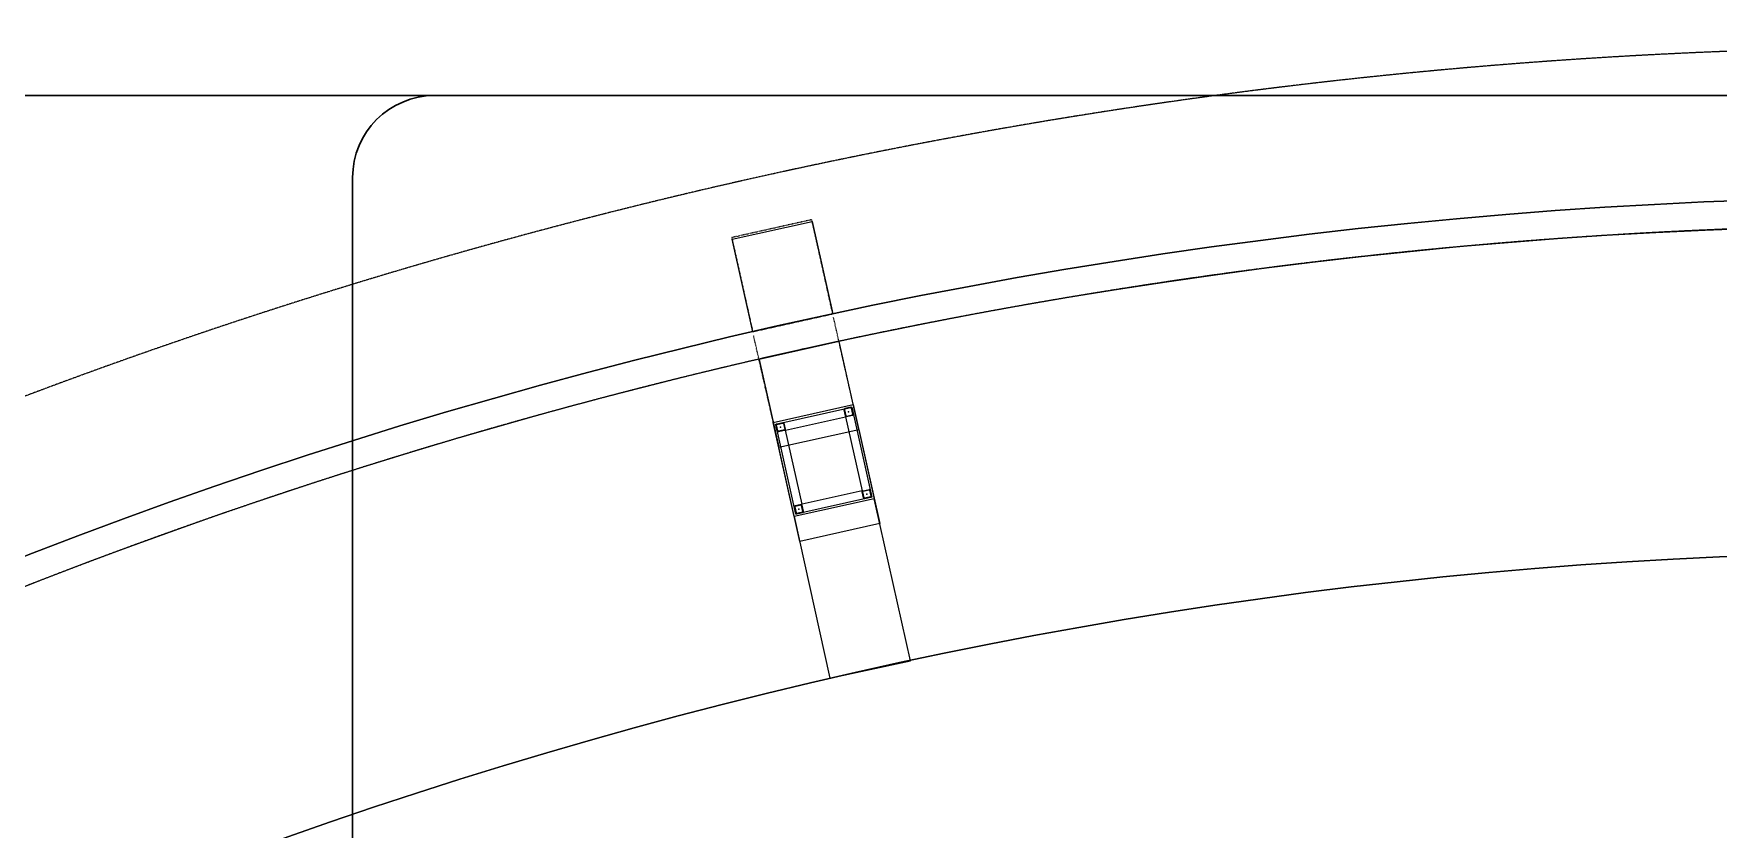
# Model space of a CAD drawing. Extents: x -2749 to 23780, y -1311 to 8245.
# Drawn here: x 3159 to 3982, y 1943 to 2331 of the extents above; entities that cross this region are included whole.
import ezdxf

# ---------------------------------------------------------------- set-up
doc = ezdxf.new("R2010")
doc.units = 0
doc.header["$MEASUREMENT"] = 0
doc.linetypes.add('DOT2', pattern=[0.125, 0, -0.125])
doc.linetypes.add('HIDDEN', pattern=[0.375, 0.25, -0.125])
doc.layers.get('0').update_dxf_attribs({"color": 9, "lineweight": 9})
for name, color, linetype, lineweight in [('06C', 9, 'Continuous', 9), ('06D', 9, 'Continuous', 9), ('10', 9, 'Continuous', 9), ('11', 9, 'Continuous', 9), ('20', 9, 'DOT2', 9), ('30', 251, 'Continuous', 9), ('35', 9, 'Continuous', 9), ('40', 9, 'Continuous', 9), ('40B', 9, 'Continuous', 9), ('E-MODÜL HATTI', 6, 'Continuous', 30)]:
    doc.layers.add(name, color=color, linetype=linetype, lineweight=lineweight)

# ---------------------------------------------------------------- blocks, each defined once
blk = doc.blocks.new('Prf-40x40')
for points in [[(1.5, -2), (-1.5, -2, -0.414214), (-2, -1.5), (-2, 1.5, -0.414214), (-1.5, 2), (1.5, 2, -0.414214), (2, 1.5), (2, -1.5, -0.414214)], [(1.5, -1.7), (-1.5, -1.7, -0.414214), (-1.7, -1.5), (-1.7, 1.5, -0.414214), (-1.5, 1.7), (1.5, 1.7, -0.414214), (1.7, 1.5), (1.7, -1.5, -0.414214)]]:
    blk.add_lwpolyline(points, format="xyb", close=True)
blk.add_point((0, 0))
blk = doc.blocks.new('p-kolon_egik')
blk.add_lwpolyline([(-20.17, -107.25), (20, -107.51)])
at = {"layer": '06C'}
blk.add_lwpolyline([(20, -26.5), (-20, -26.5), (-20.17, -107.25), (20, -107.51), (19.98, -30.3)], close=True, dxfattribs=at)
at = {"layer": '06D'}
blk.add_lwpolyline([(-15, 15.5), (15, 15.5), (15, -21.5), (-15, -21.5)], close=True, dxfattribs=at)
at = {"layer": '11'}
for points in [[(-20, 20.5), (20, 20.5), (20, -26.5), (-20, -26.5)], [(-19, 19.5), (19, 19.5), (19, -25.5), (-19, -25.5)]]:
    blk.add_lwpolyline(points, close=True, dxfattribs=at)
at = {"layer": '20', "lineweight": 0}
blk.add_lwpolyline([(19.84, 112.91), (-20.16, 112.91), (-20.16, 65.91), (19.84, 65.91)], close=True, dxfattribs=at)
for points in [[(-20, 20.5), (-20.17, 64.09)], [(20, 20.5), (19.83, 64.09)]]:
    blk.add_lwpolyline(points, dxfattribs=at)
at = {"layer": '10'}
for p, rotation in [((-17, 17.51), 359.9650747013309), ((17, -23.5), 180.0000000001621)]:
    blk.add_blockref('Prf-40x40', p, dxfattribs=dict(at, rotation=rotation))
at = {"layer": '10', "xscale": -1}
for p, rotation in [((17, 17.5), 6.84519e-11), ((-17, -23.51), 180.0349252988997)]:
    blk.add_blockref('Prf-40x40', p, dxfattribs=dict(at, rotation=rotation))
blk = doc.blocks.new('p-zemin kat')
at = {"layer": '20', "linetype": 'HIDDEN', "lineweight": 0}
blk.add_arc((4088.57, -323.37), 2647.53, 80.45701, 156.55486, dxfattribs=at)
at = {"layer": '40'}
blk.add_lwpolyline([(1851.16, 326.92), (3319.5, 326.92), (3319.5, 343), (3280.52, 343), (3280.5, 427), (3319.5, 427), (3319.5, 570), (4025.5, 570), (4025.5, 427), (4064.5, 427), (4064.5, 343), (3980.5, 343), (3980.5, 326.92), (4680.5, 326.92), (4680.5, 427), (4780.58, 427), (4780.58, 1901.49, 0.054196), (4273.07, 1999.31), (4278.59, 2070.68, 0.306949), (1935.27, 740.05), (1999.45, 708.36, 0.043245), (1856.49, 345)], format="xyb", close=True, dxfattribs=at)
at = {"layer": '40B'}
blk.add_lwpolyline([(1935.27, 740.05, -0.306949), (4278.59, 2070.68, 0.001238), (4287.87, 2185.72, -0.024009), (4527.5, 2155.06), (4532.5, 2153.27), (4532.5, 2372.5), (4200, 2372.5), (3990, 2372.5), (3990, 2405), (3287.33, 2405), (3287.33, 2825), (2222.5, 2825)], format="xyb", dxfattribs=at)
blk.add_lwpolyline([(3364.5, 343), (3319.5, 343), (3319.5, 320), (1719.67, 320), (1719.67, 326.92), (1719.56, 328.25, -0.047611), (1885.58, 764.59), (1935.27, 740.05, -0.306949), (4278.59, 2070.68), (4283.12, 2125.91, -0.05155), (4780.05, 2034.32), (4787.5, 2034.32), (4787.5, 320), (4025.5, 320), (4025.5, 570), (3319.5, 570), (3319.5, 427), (3364.5, 427), (3364.5, 343)], format="xyb", close=True, dxfattribs=at)
at = {"rotation": 12.56669089965598}
blk.add_blockref('p-kolon_egik', (3544.37, 2125.77), dxfattribs=at)

msp = doc.modelspace()

# ---------------------------------------------------------------- linework, layer by layer
at = {"layer": '06C'}
for points in [[(3510.38, 2185.65), (3500.33, 2230.74), (3539.37, 2239.44), (3549.47, 2194.34)], [(3513.57, 2172.16), (3523.08, 2129.34), (3562.13, 2138.04), (3552.6, 2180.84)]]:
    msp.add_lwpolyline(points, close=True, dxfattribs=at)
at = {"layer": '20', "linetype": 'HIDDEN'}
msp.add_lwpolyline([(1754.32, 730, -0.342283), (4527.5, 2199.66, -0.342283)], format="xyb", dxfattribs=at)
at = {"layer": '30'}
msp.add_lwpolyline([(4527.5, 2260.54, 0.022253), (4296.1, 2289.32), (4292.45, 2243.32, 0.306966), (1779.98, 816.75)], format="xyb", dxfattribs=at)
msp.add_lwpolyline([(1792.4, 810.61), (1779.98, 816.75, -0.306966), (4292.45, 2243.32), (4291.35, 2229.51, 0.306966)], format="xyb", close=True, dxfattribs=at)
at = {"layer": '35'}
msp.add_lwpolyline([(3523.09, 2129.33), (3562.13, 2138.03), (3572.36, 2092.16), (3533.32, 2083.45)], close=True, dxfattribs=at)
msp.add_arc((4088.57, -323.37), 2401.58, 85.46185, 153.71717, dxfattribs=at)
at = {"layer": 'E-MODÜL HATTI', "ltscale": 50}
for p, q in [((4634.44, 2300.84), (2097.25, 2300.84)), ((3315.1, 614.94), (3315.1, 2260.84))]:
    msp.add_line(p, q, dxfattribs=at)
msp.add_arc((3355.1, 2260.84), 40, 90, 180, dxfattribs=at)

# ---------------------------------------------------------------- block references
msp.add_blockref('p-zemin kat', (0, 0))

doc.saveas('drawing.dxf')
